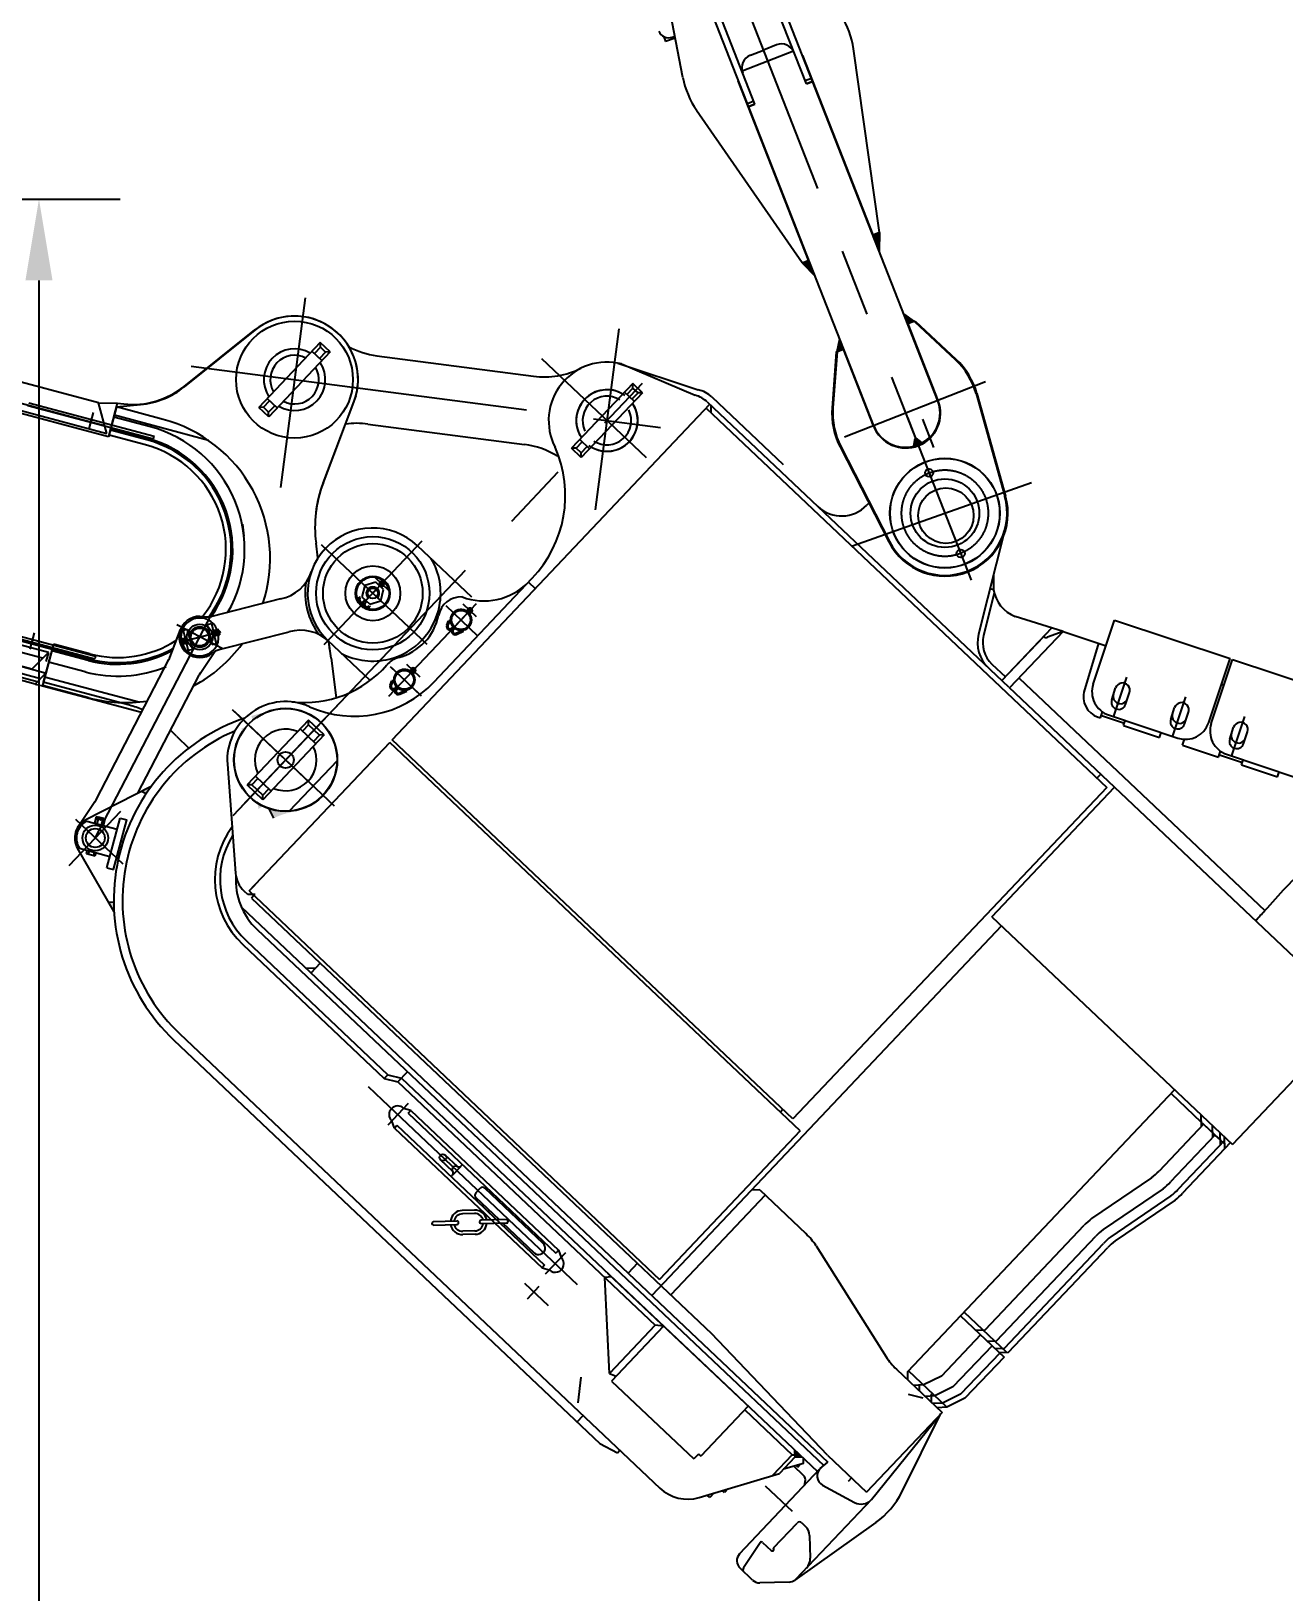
# Model space of a CAD drawing. Header units: millimetres. Extents: x 0 to 42000, y 0 to 29700.
# Drawn here: x 34408 to 39040, y 12681 to 18454 of the extents above; entities that cross this region are included whole.
import ezdxf

# ---------------------------------------------------------------- set-up
doc = ezdxf.new("R2010")
doc.units = ezdxf.units.MM
doc.header["$LTSCALE"] = 1000
doc.linetypes.add('G', pattern=[2, 1.25, -0.25, 0.25, -0.25])
for name, color, linetype in [('01', 7, 'Continuous'), ('02', 1, 'Continuous'), ('05', 142, 'G'), ('08', 1, 'Continuous')]:
    doc.layers.add(name, color=color, linetype=linetype)
doc.styles.get("Standard").update_dxf_attribs({"font": 'isocp', "width": 0.707, "bigfont": 'intecad.shx'})
doc.dimstyles.new('INTE', dxfattribs={"dimscale": 100, "dimtxt": 3.5, "dimasz": 3, "dimexe": 3, "dimexo": 0, "dimgap": 1, "dimtad": 1, "dimdec": 0, "dimdsep": 46, "dimtxsty": 'Standard', "dimcen": 0, "dimclrd": 1, "dimclre": 1, "dimclrt": 3, "dimaunit": 1, "dimadec": 0, "dimazin": 0, "dimtfac": 1, "dimtmove": 0, "dimatfit": 0, "dimfxl": 1, "dimarcsym": 0})

# ---------------------------------------------------------------- blocks, each defined once
blk = doc.blocks.new('WQR1')
at = {"layer": '01'}
h = blk.add_hatch(color=256, dxfattribs=at)
h.paths.add_polyline_path([(61175.5, 26651.6), (61174.1, 26648.6), (61383.1, 26649.9, -0.111904), (61499.7, 26624.2), (61500.9, 26626.9, 0.111904), (61383.1, 26652.9)])
h.paths.add_polyline_path([(61525.2, 26613.9, 0.025237), (61500.9, 26626.9), (61499.7, 26624.2, -0.025237), (61523.7, 26611.4), (61727.8, 26488.9), (61729.7, 26491.3)])
h.paths.add_polyline_path([(61729.7, 26491.3), (61727.8, 26488.9), (61842.4, 26420.1), (61843.7, 26422.8)])
h.paths.add_polyline_path([(61863.9, 26410.7), (61843.7, 26422.8), (61842.4, 26420.1), (61862.4, 26408.1, -0.384952), (61952.2, 26113), (61954.9, 26111.8, 0.384952)])
h.paths.add_polyline_path([(61667.6, 25994), (61645.6, 26001.7), (61644.4, 25999), (61666.6, 25991.2, 0.384952), (61954.9, 26111.8), (61952.2, 26113, -0.384952)])
h.paths.add_polyline_path([(61386.3, 26093.1), (61384.1, 26090.7), (61644.4, 25999), (61645.6, 26001.7)])
blk.add_hatch(color=256, dxfattribs=at).paths.add_polyline_path([(61175.8, 26208.9), (61043.4, 26370.7), (61042, 26367.7), (61173.4, 26207, 0.13753), (61294.1, 26122.4), (61384.1, 26090.7), (61386.3, 26093.1), (61295.1, 26125.2, -0.13753)])
at = {"layer": '02'}
h = blk.add_hatch(color=256, dxfattribs=at)
h.paths.add_polyline_path([(60397.4, 23902.9), (60411.4, 23894.8, -0.073002), (60426, 23948.4, 0.018857)])
h.paths.add_polyline_path([(60402.5, 23844.2), (60413.1, 23837.6, -0.029583), (60410.4, 23860, 0.006505)])
at = {"layer": '02', "linetype": 'Continuous'}
h = blk.add_hatch(color=1, dxfattribs=at)
h.paths.add_polyline_path([(60657.6, 23689.5, -0.02874), (60636.3, 23684.2), (60652.5, 23671.1, -0.015253)])
h.paths.add_polyline_path([(60747.8, 23743.6), (60744.8, 23746.2, -0.106429), (60680.4, 23698.2), (60717.1, 23684.8, -0.065586)])
at = {"layer": '02'}
h = blk.add_hatch(color=256, dxfattribs=at)
h.paths.add_polyline_path([(60294, 23421.3), (60312.3, 23426.1, -0.011743), (60307.4, 23459.2)])
h.paths.add_polyline_path([(60487.8, 23039.7), (60526.3, 23028.2, -0.011743), (60502.5, 23051.7)])
for points in [[(63723, 23311.9), (63742, 23292.9), (63758.5, 23309.4), (63756, 23311.9)], [(63756, 23311.9), (63758.5, 23309.4), (63761, 23311.9)]]:
    blk.add_hatch(color=256, dxfattribs=at).paths.add_polyline_path(points)
at = {"layer": '05'}
for points in [[(60854.6, 26798.8), (60843.4, 26774.8), (60901.3, 26747.6)], [(61126.5, 26641.6), (61162.8, 26624.6), (61174.1, 26648.6)], [(60724, 26521), (60735.3, 26544.9), (60793.2, 26517.7)], [(61018.5, 26411.8), (61054.7, 26394.7), (61043.4, 26370.7)]]:
    blk.add_hatch(color=256, dxfattribs=at).paths.add_polyline_path(points)
h = blk.add_hatch(color=256, dxfattribs=at)
h.paths.add_polyline_path([(61476.1, 26339.1), (61475.3, 26337.3), (61497.2, 26327), (61504, 26341.5)])
h.paths.add_polyline_path([(61475.3, 26337.3), (61474.4, 26335.5), (61490.4, 26312.5), (61497.2, 26327)])
for p, q in [((60711.3, 24731.8), (60711.3, 24731.6)), ((60716, 24734.6), (60716, 24731.9)), ((60720.7, 24731.8), (60720.7, 24731.6)), ((60689.3, 24661.4), (60685, 24659.6)), ((60691.5, 24643.3), (60685, 24659.6)), ((60695.9, 24645), (60689.3, 24661.4)), ((60711.3, 24656.2), (60711.3, 24648)), ((60716, 24655.9), (60716, 24648)), ((60720.7, 24656.2), (60720.7, 24648)), ((60736.1, 24645), (60746.9, 24671.7)), ((60740.5, 24643.3), (60751.2, 24670)), ((60746.9, 24671.7), (60751.2, 24670)), ((60406.5, 24579.3), (60406.5, 24579.1)), ((60411.2, 24582.1), (60411.2, 24579.4)), ((60415.9, 24579.3), (60415.9, 24579.1)), ((60388.8, 24498.2), (60384.4, 24496.5)), ((60386.7, 24490.8), (60384.4, 24496.5)), ((60391.1, 24492.5), (60388.8, 24498.2)), ((60406.5, 24503.9), (60406.5, 24495.5)), ((60415.9, 24503.9), (60415.9, 24495.5)), ((60431.3, 24492.5), (60433.6, 24498.2)), ((60433.6, 24498.2), (60438, 24496.5)), ((60435.7, 24490.8), (60438, 24496.5)), ((60711.3, 24426.8), (60711.3, 24426.6)), ((60716, 24429.6), (60716, 24426.9)), ((60720.7, 24426.8), (60720.7, 24426.6)), ((60736.1, 24340), (60746.9, 24366.7)), ((60740.5, 24338.3), (60751.2, 24365)), ((60751.2, 24365), (60746.9, 24366.7)), ((60689.3, 24356.4), (60685, 24354.6)), ((60691.5, 24338.3), (60685, 24354.6)), ((60695.9, 24340), (60689.3, 24356.4)), ((60711.3, 24351.2), (60711.3, 24343)), ((60716, 24350.9), (60716, 24343)), ((60720.7, 24351.2), (60720.7, 24343)), ((60178.2, 24291.6), (60037.8, 24070.2)), ((60284.6, 24224.1), (60144.1, 24002.7)), ((60192.9, 23283), (60032.1, 23844.6)), ((60288.6, 23406.3), (60153.2, 23879.3)), ((60304.6, 23295.3), (60326.5, 23307.2)), ((60395.2, 23128.3), (60304.6, 23295.3)), ((60417.1, 23140.2), (60326.5, 23307.2)), ((60222.3, 23201.8), (60325.1, 23257.5)), ((60242.3, 23242.2), (60243.3, 23240.5)), ((60249.6, 23239.3), (60258.9, 23244.4)), ((60259.9, 23251.7), (60260.9, 23250)), ((60271.9, 23110.4), (60374.6, 23166.1)), ((60395.2, 23128.3), (60417.1, 23140.2))]:
    blk.add_line(p, q)
for centre, radius in [((60716, 24693.9), 38), ((60716, 24693.9), 35.1), ((60411.2, 24541.4), 0), ((60716, 24388.9), 38), ((60716, 24388.9), 35.1), ((60057.7, 23984.1), 47.5), ((60288.3, 23178.4), 35.1)]:
    blk.add_circle(centre, radius)
for centre, radius, start, end in [((60716, 24741.9), 9, 313.8567, 226.1433), ((60706.3, 24731.8), 5, 360, 46.1433), ((60716, 24741.9), 4.3, 298.81138, 241.18862), ((60712, 24734.6), 4, 360, 61.18862), ((60720, 24734.6), 4, 118.81138, 180), ((60725.7, 24731.8), 5, 133.8567, 180), ((60411.2, 24589.4), 9, 313.8567, 226.1433), ((60703.3, 24648), 12.7, 201.89386, 360), ((60703.3, 24648), 8, 201.89386, 360), ((60728.7, 24648), 12.7, 180, 338.10614), ((60728.7, 24648), 8, 180, 338.10614), ((60401.5, 24579.3), 5, 360, 46.1433), ((60411.2, 24589.4), 4.3, 298.81138, 241.18862), ((60407.2, 24582.1), 4, 360, 61.18862), ((60415.2, 24582.1), 4, 118.81138, 180), ((60420.9, 24579.3), 5, 133.8567, 180), ((60398.5, 24495.5), 12.7, 201.89386, 360), ((60398.5, 24495.5), 8, 201.89386, 360), ((60423.9, 24495.5), 12.7, 180, 338.10614), ((60423.9, 24495.5), 8, 180, 338.10614), ((60053, 24378.7), 152.5, 325.17355, 25.23983), ((60716, 24436.9), 9, 313.8567, 226.1433), ((60706.3, 24426.8), 5, 360, 46.1433), ((60716, 24436.9), 4.3, 298.81138, 241.18862), ((60712, 24429.6), 4, 360, 61.18862), ((60720, 24429.6), 4, 118.81138, 180), ((60725.7, 24426.8), 5, 133.8567, 180), ((60703.3, 24343), 12.7, 201.89386, 360), ((60703.3, 24343), 8, 201.89386, 360), ((60728.7, 24343), 12.7, 180, 338.10614), ((60728.7, 24343), 8, 180, 338.10614), ((60416.7, 24148), 152.5, 89.99098, 150.05725), ((60057.7, 23984.1), 76.2, 123.56952, 351.66128), ((59973.6, 24110.9), 76, 303.56952, 327.6154), ((60208.3, 23962), 76, 147.6154, 171.66128), ((60288.3, 23178.4), 70, 160.50044, 256.45118)]:
    blk.add_arc(centre, radius, start, end)
at = {"layer": '01', "color": 7, "linetype": 'Continuous'}
for p, q in [((60854.6, 26798.8), (60318, 27225.6)), ((60280.2, 27012), (59955.5, 27164.7)), ((60101.1, 27041), (60078.9, 26993.9)), ((59932.1, 26715.3), (59581.5, 26967.1)), ((60193.4, 26827.4), (59868.7, 26980.1)), ((60056.8, 26946.9), (60078.9, 26993.9)), ((59812.2, 26801.4), (59794.9, 26767.8)), ((59777.8, 26776.7), (59794.9, 26767.8)), ((62888.6, 26549.5), (63296.4, 26739.7)), ((60724, 26521), (60052.9, 26662)), ((61174.1, 26648.6), (61126.5, 26641.6)), ((61175.5, 26651.6), (61162.8, 26624.6)), ((62471.7, 26355.1), (62879.5, 26545.3)), ((62985.2, 26318.7), (62879.5, 26545.3)), ((62994.2, 26322.9), (62888.6, 26549.5)), ((61043.4, 26370.7), (61018.5, 26411.8)), ((61042, 26367.7), (61054.7, 26394.7)), ((63132.4, 26350.9), (63112.9, 26392.6)), ((63113.8, 26279.4), (63358.6, 26393.5)), ((62577.3, 26128.5), (62471.7, 26355.1)), ((63083.4, 26328.1), (63064, 26369.8)), ((63181.2, 26288.8), (63308.1, 26347.9)), ((63308.1, 26347.9), (63299.6, 26366)), ((61944.6, 26323.5), (62142.4, 25971.2)), ((62875, 26230.9), (62855.5, 26272.6)), ((62923.9, 26253.7), (62904.5, 26295.4)), ((63099.6, 26250.7), (63089.7, 26272.1)), ((63095.4, 26259.8), (63177, 26297.8)), ((62486.8, 26251.8), (62572.4, 26082.5)), ((62972.8, 26191.6), (63099.6, 26250.7)), ((62032.5, 26166.9), (62068.4, 26129.7)), ((62362, 26193.6), (62195.6, 26112)), ((62362, 26193.6), (62334.8, 26138.3)), ((62362, 26193.6), (62362, 25905.9)), ((62666.5, 26133.7), (62647.1, 26175.4)), ((62715.5, 26156.5), (62696, 26198.2)), ((62696.9, 26085), (62941.7, 26199.1)), ((62057, 26123.3), (62068.4, 26129.7)), ((62079.7, 26121.7), (62159, 25980.5)), ((62323, 26130.9), (62323, 25905.9)), ((61514, 26044.9), (61514, 26033.9)), ((60823, 25930.9), (61186, 25930.9)), ((62254, 25924.9), (62323, 25924.9)), ((60484.3, 25782.7), (60767.9, 25914.8)), ((60496.5, 25790), (60773.7, 25893.2)), ((60836, 24196.9), (60836, 25905.9)), ((62896, 25245.9), (62896, 25905.9)), ((64122, 25905.9), (64122, 25245.9)), ((59818, 25190.1), (60290.6, 25533.2)), ((59967.8, 24983.7), (60440.4, 25326.8)), ((62896, 25245.9), (64122, 25245.9)), ((63960.3, 25245.9), (63992.3, 25213.9)), ((64018.9, 25245.9), (64050.9, 25213.9)), ((64058, 25245.9), (64090, 25213.9)), ((64080, 25245.9), (64112, 25213.9)), ((64090, 25235.9), (64090, 24987.9)), ((64112, 25245.9), (64112, 24987.9)), ((63827.3, 25226.9), (63979.3, 25226.9)), ((63947, 25226.9), (64099, 25226.9)), ((63992.3, 25226.9), (63992.3, 24987.9)), ((63992.3, 25226.9), (64037.9, 25226.9)), ((64050.9, 25226.9), (64050.9, 24987.9)), ((64050.9, 25226.9), (64077, 25226.9)), ((60801, 24458.1), (60801, 24986.7)), ((63989.6, 24950.8), (63932, 24689)), ((64048.2, 24950.8), (63990.6, 24689)), ((64087.3, 24950.8), (64029.7, 24689)), ((64109.3, 24950.8), (64051.7, 24689)), ((63929.3, 24118.9), (63929.3, 24651.9)), ((63987.9, 24118.9), (63987.9, 24651.9)), ((64027, 24118.9), (64027, 24651.9)), ((64049, 24118.9), (64049, 24651.9)), ((62876, 24196.9), (60836, 24196.9)), ((62926, 24183.9), (60836, 24183.9)), ((60836, 23426.9), (60836, 24183.9)), ((63827.3, 24112.9), (64043, 24112.9)), ((63904.3, 24093.9), (63929.3, 24118.9)), ((63962.9, 24093.9), (63987.9, 24118.9)), ((64002, 24093.9), (64027, 24118.9)), ((64024, 24093.9), (64049, 24118.9)), ((60151.4, 23887.5), (60135.2, 23982.8)), ((60741, 24000.4), (60741, 23743.5)), ((60029.3, 23852.6), (59987.2, 23955.1)), ((62968, 23921.9), (62946, 23899.9)), ((62968, 23921.9), (63202.8, 23921.9)), ((62996, 23921.9), (62996, 23413.9)), ((63261.9, 23915), (63731.6, 23794.9)), ((63790.8, 23787.9), (64023, 23787.9)), ((64023, 23787.9), (64023, 23381.9)), ((63885.7, 23750.8), (63934.2, 23777.8)), ((60455.7, 23712.1), (60754.4, 23440.5)), ((60680.4, 23698.2), (60717.1, 23684.8)), ((60836, 23426.9), (62926, 23426.9)), ((60861, 23413.9), (62536, 23413.9)), ((62536, 23413.9), (63202.8, 23413.9)), ((62826, 23413.9), (62826, 23363.9)), ((63824.8, 23381.9), (63202.8, 23413.9)), ((63824.8, 23381.9), (64023, 23381.9)), ((60857, 23363.9), (63843.1, 23363.9)), ((60955.8, 23343.9), (63840.9, 23343.9)), ((63839.1, 23327.4), (63843.1, 23363.9)), ((60194.7, 23274.7), (60212.7, 23169)), ((60955.8, 23285.9), (61676, 23285.9)), ((60955.8, 23266.9), (61676, 23266.9)), ((61721, 23311.9), (63839.1, 23311.9)), ((61721, 23292.9), (63031, 23292.9)), ((62790.6, 23311.9), (62774.3, 23292.9)), ((63031, 23046.3), (62774.3, 23292.9)), ((63056, 23311.9), (63031, 23292.9)), ((63487, 23292.9), (63729, 23292.9)), ((63723, 23311.9), (63742, 23292.9)), ((63729, 23292.9), (63729, 23187.4)), ((63761, 23311.9), (63742, 23292.9)), ((63781, 23298.9), (63742, 23232.5)), ((63742, 23292.9), (63742, 23209.9)), ((63810.3, 23266.4), (63761.9, 23266.4)), ((63775, 23273.9), (63766.3, 23273.9)), ((63781, 23298.9), (63768, 23311.9)), ((63775, 23273.9), (63775, 23288.7)), ((63887, 23288.6), (64017.3, 23323.5)), ((62096.8, 23216.4), (62034.5, 23216.4)), ((62105, 23227.8), (62105, 23234.4)), ((62105, 23182.6), (62105, 23225.3)), ((63587.5, 22942), (63742, 23209.9)), ((63839.1, 23241.6), (63831.9, 23253.9)), ((62096.8, 23191.4), (62034.5, 23191.4)), ((62105, 23173.4), (62105, 23180)), ((62362.8, 23198.3), (62296.9, 23132.4)), ((62372, 23189.1), (62306.1, 23123.2)), ((62252.8, 23142.5), (62221, 23110.6)), ((62261.9, 23133.5), (62230, 23101.6)), ((63873.1, 23141.4), (63736.5, 23141.4)), ((63915.3, 22995.2), (63915.3, 23122.2)), ((63928, 23134.9), (63945, 23134.9)), ((63981, 23120), (64040.1, 23060.8)), ((62172.3, 23007.8), (62233.1, 23068.7)), ((62181.5, 22998.6), (62242.3, 23059.5)), ((62307.1, 23088.2), (62275.3, 23056.3)), ((62316.2, 23079.2), (62284.3, 23047.3)), ((63031, 23046.3), (63056, 23056.9)), ((63475, 23056.9), (63487, 23056.9)), ((63642.5, 23037.3), (63642.5, 23018.9)), ((63056, 23031.9), (63475, 23031.9)), ((63616.5, 22992.3), (63616.5, 22968.9)), ((63872, 22982.5), (63915.3, 22982.5)), ((63865.8, 22975), (63885, 22866)), ((64043.8, 22942.8), (63967.6, 22866.6)), ((61014, 22866.9), (63457.6, 22866.9)), ((61014, 22834.9), (63183.1, 22834.9)), ((63183.1, 22834.9), (63254, 22853.9)), ((63940.7, 22855.5), (63877.2, 22855.5))]:
    blk.add_line(p, q, dxfattribs=at)
at = {"layer": '01'}
for p, q in [((61438.8, 26494.8), (59966.1, 27187.3)), ((60844, 26776.2), (60198.5, 27079.7)), ((60162.2, 27067.5), (60075.4, 26882.9)), ((60280, 27039.7), (60269.4, 27017.1)), ((60280.2, 27012), (60290.9, 27034.6)), ((60290.9, 27034.6), (60280.2, 27012)), ((61330.7, 26264.9), (59858, 26957.5)), ((60734.6, 26543.6), (60089.1, 26847.1)), ((59800.5, 26796.6), (59803.3, 26802.5)), ((60171.9, 26809.9), (60182.5, 26832.5)), ((60193.4, 26827.4), (60182.8, 26804.8)), ((60182.8, 26804.8), (60193.4, 26827.4)), ((61439.4, 26496.1), (61163.4, 26625.9)), ((61174.1, 26648.6), (61383.1, 26649.9)), ((61175.5, 26651.6), (61383.1, 26652.9)), ((61523.7, 26611.4), (61862.4, 26408.1)), ((61525.2, 26613.9), (61863.9, 26410.7)), ((62921.8, 26454.7), (62930.9, 26458.9)), ((61330.1, 26263.6), (61054.1, 26393.4)), ((61042, 26367.7), (61173.4, 26207)), ((61043.4, 26370.7), (61175.8, 26208.9)), ((61399.9, 26372.8), (61490.4, 26330.2)), ((61476.1, 26339.1), (61474.4, 26335.5)), ((61490.4, 26312.5), (61474.4, 26335.5)), ((61504, 26341.5), (61476.1, 26339.1)), ((63181.2, 26288.8), (63308.1, 26347.9)), ((63095.4, 26259.8), (63177, 26297.8)), ((63181.2, 26288.8), (63172.8, 26306.9)), ((62362, 26193.6), (62514, 26264.5)), ((62972.8, 26191.6), (62962.8, 26212.9)), ((62972.8, 26191.6), (63099.6, 26250.7)), ((62323, 25905.9), (62323, 26174.5)), ((62764.3, 26094.3), (62891.2, 26153.5)), ((62891.2, 26153.5), (62882.7, 26171.6)), ((61294.1, 26122.4), (61666.6, 25991.2)), ((61295.1, 26125.2), (61667.6, 25994)), ((62678.5, 26065.4), (62760.1, 26103.4)), ((62764.3, 26094.3), (62755.9, 26112.5)), ((62682.7, 26056.3), (62672.8, 26077.6)), ((62674.1, 26052.3), (62682.7, 26056.3)), ((62362.7, 25956.9), (63613, 25956.9)), ((60823, 25905.9), (62357, 25905.9)), ((60836, 25885.9), (62876, 25885.9)), ((60861, 25886.9), (60842, 25905.9)), ((62358.6, 25905.9), (64180, 25905.9)), ((62826, 25905.9), (62826, 25885.9)), ((62876, 25885.9), (62876, 24196.9)), ((60576, 25765.9), (60576, 25435.9)), ((60588, 25753.9), (60576, 25765.9)), ((60626, 25765.9), (60576, 25765.9)), ((60588, 25753.9), (60588, 25721.4)), ((60614, 25753.9), (60588, 25753.9)), ((60626, 25765.9), (60614, 25753.9)), ((60614, 25753.9), (60614, 25721.4)), ((60626, 25765.9), (60626, 25435.9)), ((60626, 25721.4), (60576, 25721.4)), ((60626, 25480.4), (60576, 25480.4)), ((60588, 25447.9), (60588, 25480.4)), ((60614, 25447.9), (60614, 25480.4)), ((60588, 25447.9), (60576, 25435.9)), ((60626, 25435.9), (60576, 25435.9)), ((60614, 25447.9), (60588, 25447.9)), ((60626, 25435.9), (60614, 25447.9)), ((62946, 25245.9), (62946, 23363.9)), ((63827.3, 23810.9), (63827.3, 25245.9)), ((59632.8, 25081.3), (59632.8, 24751.3)), ((59682.8, 25081.3), (59632.8, 25081.3)), ((59644.8, 25069.3), (59632.8, 25081.3)), ((59670.8, 25069.3), (59644.8, 25069.3)), ((59644.8, 25069.3), (59644.8, 25036.8)), ((59682.8, 25081.3), (59670.8, 25069.3)), ((59670.8, 25069.3), (59670.8, 25036.8)), ((59682.8, 25081.3), (59682.8, 24751.3)), ((59682.8, 25036.8), (59632.8, 25036.8)), ((60801, 24966.9), (60836, 24966.9)), ((59682.8, 24795.8), (59632.8, 24795.8)), ((59644.8, 24763.3), (59644.8, 24795.8)), ((59670.8, 24763.3), (59670.8, 24795.8)), ((60686.4, 24782.7), (60411.2, 24782.7)), ((59644.8, 24763.3), (59632.8, 24751.3)), ((59682.8, 24751.3), (59632.8, 24751.3)), ((59670.8, 24763.3), (59644.8, 24763.3)), ((59682.8, 24751.3), (59670.8, 24763.3)), ((60391.6, 24578.9), (60369.9, 24541.4)), ((60369.9, 24541.4), (60391.6, 24503.9)), ((60430.9, 24578.9), (60391.6, 24578.9)), ((60452.5, 24541.4), (60430.9, 24578.9)), ((60430.9, 24503.9), (60452.5, 24541.4)), ((60391.6, 24503.9), (60430.9, 24503.9)), ((60625.9, 24300.1), (60411.2, 24300.1)), ((60601, 24196.8), (60601, 24096.8)), ((62826, 24196.9), (62826, 24183.9)), ((62926, 24183.9), (62926, 23426.9)), ((63827.3, 24093.9), (64049, 24093.9)), ((63929.3, 24093.9), (63929.3, 23883.9)), ((63987.9, 24093.9), (63987.9, 23883.9)), ((64027, 24093.9), (64027, 23883.9)), ((64049, 24093.9), (64049, 23883.9)), ((60046, 24036.5), (60054.6, 24050)), ((60046, 24036.5), (60110.2, 23995.8)), ((60054.6, 24050), (60086.7, 24029.7)), ((60080.5, 24037.2), (60078.9, 24034.6)), ((60088.3, 24051), (60079.9, 24037.7)), ((60079.9, 24037.7), (60096.8, 24026.9)), ((60092.5, 24048.3), (60084.1, 24035)), ((60088.3, 24032.3), (60085.1, 24030.6)), ((60086.7, 24029.7), (60089.8, 24031.3)), ((60118.7, 24009.3), (60086.7, 24029.7)), ((60089.7, 24050.1), (60087.5, 24046.6)), ((60087.8, 24045.4), (60087.8, 24045.4)), ((60095.3, 24046.6), (60088.3, 24051)), ((60089, 24045.7), (60091.2, 24049.2)), ((60091.7, 24048.8), (60092.8, 24050.5)), ((60101, 24042.9), (60092.5, 24029.6)), ((60102.9, 24044.1), (60092.8, 24050.5)), ((60095.3, 24046.6), (60093.1, 24043.1)), ((60093.4, 24041.9), (60094.1, 24041.4)), ((60094.8, 24040.9), (60094.1, 24041.4)), ((60096.1, 24027.4), (60094.4, 24024.7)), ((60098.3, 24044.7), (60096, 24041.2)), ((60105.2, 24040.3), (60096.8, 24026.9)), ((60098.3, 24044.7), (60105.2, 24040.3)), ((60100.2, 24038.6), (60102.4, 24042.1)), ((60100.4, 24037.4), (60100.4, 24037.4)), ((60103.9, 24041.1), (60101.6, 24037.7)), ((60101.8, 24042.4), (60102.9, 24044.1)), ((60641, 24036.9), (60561, 24036.9)), ((60573, 24024.9), (60561, 24036.9)), ((60561, 24036.9), (60561, 23706.9)), ((60629, 24024.9), (60573, 24024.9)), ((60573, 24024.9), (60573, 23992.4)), ((60641, 24036.9), (60629, 24024.9)), ((60629, 24024.9), (60629, 23992.4)), ((60641, 24036.9), (60641, 23706.9)), ((60005.3, 23972.3), (59996.7, 23958.8)), ((60005.3, 23972.3), (60069.5, 23931.6)), ((60110.2, 23995.8), (60118.7, 24009.3)), ((60641, 23992.4), (60561, 23992.4)), ((59996.7, 23958.8), (60060.9, 23918.1)), ((60014.7, 23934.9), (60018.7, 23941.2)), ((60031.6, 23924.2), (60014.7, 23934.9)), ((60022.1, 23939.1), (60018.1, 23932.7)), ((60018.7, 23941.2), (60035.6, 23930.5)), ((60019.4, 23940.8), (60021, 23943.4)), ((60028.8, 23938.5), (60025.6, 23936.8)), ((60027.1, 23935.8), (60030.3, 23937.5)), ((60032.2, 23932.6), (60028.2, 23926.3)), ((60031.6, 23924.2), (60035.6, 23930.5)), ((60034.9, 23930.9), (60036.6, 23933.5)), ((60069.5, 23931.6), (60060.9, 23918.1)), ((63929.3, 23883.9), (63903.3, 23813.9)), ((63987.9, 23883.9), (63961.9, 23813.9)), ((64027, 23883.9), (64001, 23813.9)), ((64049, 23883.9), (64023, 23813.9)), ((64023, 23813.9), (63827.3, 23813.9)), ((63848.5, 23788.7), (63827.3, 23810.9)), ((63903.3, 23813.9), (63878.3, 23787.9)), ((63907.1, 23788.7), (63893.1, 23803.3)), ((63961.9, 23813.9), (63936.9, 23787.9)), ((63969, 23788.9), (63947, 23810.9)), ((64001, 23813.9), (63976, 23787.9)), ((64023, 23813.9), (63998, 23787.9)), ((60641, 23751.4), (60561, 23751.4)), ((60573, 23718.9), (60573, 23751.4)), ((60629, 23718.9), (60629, 23751.4)), ((64117.9, 23471.6), (64023, 23781.8)), ((64055, 23374.4), (64024.1, 23777.2)), ((60573, 23718.9), (60561, 23706.9)), ((60641, 23706.9), (60561, 23706.9)), ((60629, 23718.9), (60573, 23718.9)), ((60641, 23706.9), (60629, 23718.9)), ((60307.4, 23459.2), (60216.7, 23203.9)), ((60836, 23432.9), (60836, 23458.9)), ((60312.3, 23426.1), (60294, 23421.3)), ((60842, 23413.9), (60823, 23413.9)), ((60861, 23432.9), (60842, 23413.9)), ((60861, 23426.9), (60861, 23413.9)), ((61211, 23388.9), (61186, 23363.9)), ((61211, 23413.9), (61211, 23363.9)), ((63947, 23381.9), (63947, 23363.9)), ((61721, 23292.9), (61721, 23343.9)), ((63839.1, 22893.6), (63839.1, 23325.4)), ((64055, 23374.4), (64055, 22966.1)), ((61676, 23285.9), (61721, 23311.9)), ((61676, 23266.9), (61721, 23292.9)), ((61676, 23266.9), (61676, 23285.9)), ((62770.4, 23311.9), (63501, 23311.9)), ((63031, 23292.9), (63031, 23046.3)), ((63056, 23311.9), (63056, 23031.9)), ((63487, 23311.9), (63487, 23056.9)), ((63729, 23292.9), (63735.5, 23299.4)), ((64125.4, 23323.6), (64054.3, 22962.4)), ((60250.1, 23244.2), (60237.6, 23237.4)), ((60237.6, 23237.4), (60249.1, 23216.3)), ((60240.2, 23238.8), (60242.6, 23234.5)), ((60244.5, 23235.6), (60242.2, 23239.9)), ((60242.3, 23242.2), (60259.9, 23251.7)), ((60244.1, 23234.1), (60244.1, 23234.1)), ((60244.8, 23241.3), (60256.3, 23220.2)), ((60250.1, 23244.2), (60252.4, 23239.9)), ((60254, 23239.4), (60255, 23239.9)), ((60254.1, 23246.3), (60266.6, 23253.1)), ((60254.1, 23246.3), (60256.4, 23242)), ((60255.9, 23240.5), (60255, 23239.9)), ((60259.3, 23249.2), (60270.8, 23228.1)), ((60264.3, 23246.3), (60262, 23250.6)), ((60263.9, 23251.7), (60266.3, 23247.4)), ((60265.8, 23245.8), (60265.8, 23245.8)), ((60266.6, 23253.1), (60278, 23232)), ((61829, 23248.4), (61804, 23235.9)), ((61829, 23234.4), (61829, 23248.4)), ((61829, 23248.4), (62581, 23248.4)), ((61829, 23234.4), (62581, 23234.4)), ((62213, 23191.9), (62213, 23215.9)), ((62522, 23227.9), (62225, 23227.9)), ((62581, 23248.4), (62606, 23235.9)), ((62581, 23248.4), (62581, 23234.4)), ((61829, 23159.4), (61804, 23171.9)), ((61829, 23159.4), (61829, 23173.4)), ((61829, 23173.4), (62303.9, 23173.4)), ((61829, 23159.4), (62289.9, 23159.4)), ((62344.4, 23179.9), (62225, 23179.9)), ((62274.9, 23159.4), (62581, 23159.4)), ((62288.9, 23173.4), (62581, 23173.4)), ((62522, 23179.9), (62362.8, 23179.9)), ((62581, 23173.4), (62581, 23159.4)), ((62581, 23159.4), (62606, 23171.9)), ((60526.3, 23028.2), (60266.6, 23105.6)), ((60304.3, 23113.7), (60298.4, 23124.7)), ((60304.3, 23113.7), (60333.8, 23129.7)), ((60304.3, 23127.9), (60310.3, 23117)), ((60321.9, 23137.5), (60327.9, 23126.5)), ((60333.8, 23129.7), (60327.9, 23140.7)), ((60502.5, 23051.7), (60487.8, 23039.7)), ((63475, 23056.9), (63475, 23031.9)), ((63642.5, 23018.9), (63631.9, 23018.9)), ((63616.5, 22968.9), (63603, 22968.9)), ((63067.4, 22834.9), (63067.4, 22866.9)), ((63254, 22853.9), (63254, 22866.9))]:
    blk.add_line(p, q, dxfattribs=at)
at = {"layer": '01', "color": 7, "linetype": 'Continuous'}
for centre, radius in [((61744, 26210.9), 203), ((61744, 26210.9), 127), ((61744, 26210.9), 127), ((61599.2, 26279), 15), ((61752.8, 26206.8), 102.6), ((61888.8, 26142.8), 15), ((60601, 23871.9), 191), ((60601, 23871.9), 190), ((60601, 23871.9), 30), ((62034.5, 23203.9), 12.5)]:
    blk.add_circle(centre, radius, dxfattribs=at)
at = {"layer": '01'}
for centre, radius in [((61744, 26210.9), 202.5), ((61744, 26210.9), 127), ((60411.2, 24541.4), 209.5), ((60411.2, 24541.4), 184.2), ((60716, 24693.9), 38.5), ((60716, 24693.9), 38.5), ((60411.2, 24541.4), 101.5), ((60411.2, 24541.4), 63.5), ((60411.2, 24541.4), 60.3), ((60411.2, 24541.4), 19.2), ((60716, 24388.9), 38.5), ((60716, 24388.9), 38.5), ((60057.7, 23984.1), 38), ((60057.7, 23984.1), 33), ((60095.7, 24043.9), 1.6), ((60288.3, 23178.4), 47.6), ((60254, 23241.7), 2)]:
    blk.add_circle(centre, radius, dxfattribs=at)
at = {"layer": '01', "color": 7, "linetype": 'Continuous'}
for centre, radius, start, end in [((60118.8, 26975.2), 320, 51.50234, 75.3147), ((60146.3, 27019.7), 50, 64.81489, 154.81489), ((60102.1, 26925.6), 50, 154.81489, 244.81489), ((60118.8, 26975.2), 320, 234.31507, 258.12744), ((61385.6, 26381.7), 125, 341.23671, 64.81489), ((61384.8, 26379.9), 128.5, 334.81489, 64.81489), ((63088.4, 26381.2), 27, 25, 205), ((63098.6, 26359.5), 27, 205, 25), ((63107.9, 26339.5), 27, 205, 25), ((61384.8, 26379.9), 128.5, 244.81489, 334.81489), ((62880, 26284), 27, 25, 205), ((62890.1, 26262.3), 27, 205, 25), ((62903.6, 26280.7), 90, 295, 25), ((63075.8, 26361), 90, 205, 295), ((62671.5, 26186.8), 27, 25, 205), ((62899.4, 26242.3), 27, 205, 25), ((62681.7, 26165.1), 27, 205, 25), ((62691, 26145.1), 27, 205, 25), ((62147, 26229.4), 127, 231.72685, 292.50992), ((62323, 26143.9), 13, 270, 334.5998), ((62658.9, 26166.6), 90, 205, 295), ((61386, 26033.9), 128, 270, 360), ((62254, 26033.9), 109, 209.31909, 270), ((60823, 25828.9), 102, 90, 122.70113), ((62254, 26033.9), 128, 209.31909, 270), ((60600.6, 25600.6), 114, 97.89513, 252.55949), ((60600.6, 25600.6), 114, 277.89513, 72.55949), ((60111.5, 25780), 305, 305.97461, 339.86206), ((60600.6, 25600.6), 90, 101.35493, 249.09969), ((60600.6, 25600.6), 90, 281.35493, 69.09969), ((60619.6, 25080), 305, 101.44534, 125.97461), ((59638.8, 25436.9), 305, 285.42235, 305.97461), ((59657.8, 24916.3), 114, 102.66782, 257.33218), ((59657.8, 24916.3), 90, 106.12762, 253.87238), ((59657.8, 24916.3), 114, 282.66782, 77.33218), ((59657.8, 24916.3), 90, 286.12762, 73.87238), ((60147, 24736.9), 305, 125.97461, 141.56953), ((63738.3, 24987.9), 254, 351.60127, 360), ((63796.9, 24987.9), 254, 351.60127, 360), ((63836, 24987.9), 254, 351.60127, 360), ((63858, 24987.9), 254, 351.60127, 360), ((63858, 24987.9), 254, 351.60127, 360), ((60716, 24693.9), 38.5, 97.03113, 262.98796), ((60716, 24693.9), 38.5, 277.01204, 82.96887), ((60411.2, 24541.4), 251, 327.35669, 32.64331), ((64183.3, 24651.9), 254, 171.60127, 180), ((64241.9, 24651.9), 254, 171.60127, 180), ((64281, 24651.9), 254, 171.60127, 180), ((64303, 24651.9), 254, 171.60127, 180), ((64303, 24651.9), 254, 171.60127, 180), ((60396, 24458.1), 405, 289.27562, 360), ((60716, 24388.9), 38.5, 97.03113, 321.52977), ((60716, 24388.9), 38.5, 324.46921, 82.96887), ((60601, 23871.9), 216, 109.27562, 227.71421), ((63202.8, 23666.9), 255, 76.59015, 90), ((59958.9, 23823.7), 76.2, 15.97239, 22.33043), ((60226.5, 23900.3), 76.2, 189.61434, 195.97239), ((63790.8, 24042.9), 255, 256.59015, 270), ((60955.8, 23597.9), 331, 187.29977, 270), ((60955.8, 23597.9), 312, 191.58999, 270), ((60955.8, 23597.9), 254, 219.91613, 270), ((63877.2, 23325.4), 38.1, 172.66796, 285), ((64004.2, 23372.5), 50.8, 285, 360), ((60119.6, 23262), 76.2, 9.61434, 15.97239), ((60119.6, 23262), 76.2, 9.61434, 15.97239), ((62098.5, 23203.9), 12.5, 102.97288, 257.02712), ((62093, 23227.8), 12, 282.97288, 360), ((62093, 23180), 12, 360, 77.02712), ((62284.5, 23110.8), 44.8, 53.37385, 135), ((62367.4, 23193.7), 6.5, 315, 135), ((62252.6, 23079), 44.8, 135, 216.62615), ((62252.6, 23079), 32, 135, 213.23582), ((62284.5, 23110.8), 32, 56.76418, 135), ((62301.5, 23127.8), 6.5, 135, 315), ((62284.5, 23110.8), 32, 315, 33.32466), ((62284.5, 23110.8), 44.8, 315, 36.68895), ((63928, 23122.2), 12.7, 90, 180), ((63945, 23084.1), 50.8, 45, 90), ((62252.6, 23079), 44.8, 233.31105, 315), ((62237.7, 23064.1), 6.5, 315, 135), ((62252.6, 23079), 32, 236.67534, 315), ((64004.2, 23024.9), 50.8, 360, 45), ((62176.9, 23003.2), 6.5, 135, 315), ((63872, 22976.1), 6.35, 90, 190), ((63915.3, 22988.8), 6.35, 270, 90), ((63457.6, 23016.9), 150, 270, 330.02579), ((64016.9, 22969.8), 38.1, 315, 348.85327), ((64016.9, 22969.8), 38.1, 315, 348.85327), ((63877.2, 22893.6), 38.1, 180, 270), ((63877.2, 22893.6), 38.1, 180, 270), ((63897.5, 22868.2), 12.7, 190, 270), ((63940.7, 22893.6), 38.1, 270, 315), ((63940.7, 22893.6), 38.1, 270, 315)]:
    blk.add_arc(centre, radius, start, end, dxfattribs=at)
at = {"layer": '01'}
for centre, radius, start, end in [((59766.1, 26812.8), 38, 244.81489, 334.81489), ((59837.7, 26786.4), 38, 148.32279, 154.81489), ((61384.8, 26379.9), 273, 59.0322, 90.35524), ((61384.8, 26379.9), 270, 59.0322, 90.35524), ((61744, 26210.9), 230, 334.81489, 59.0322), ((61744, 26210.9), 233, 334.81489, 59.0322), ((61383.9, 26378), 125, 244.81489, 328.39307), ((61384.8, 26379.9), 273, 219.27454, 250.59758), ((61384.8, 26379.9), 270, 219.27454, 250.59758), ((61744, 26210.9), 233, 250.59758, 334.81489), ((61744, 26210.9), 230, 250.59758, 334.81489), ((62640.3, 26124.8), 80, 206.82691, 295), ((60823, 25803.9), 102, 90, 118.93688), ((60601, 25600.9), 216, 118.93688, 250.72438), ((60601, 25600.9), 114, 102.66782, 257.33218), ((60601, 25600.9), 114, 282.66782, 77.33218), ((60358.9, 24989.2), 442.1, 359.6761, 67.27245), ((60570.5, 24970.6), 230.6, 292.97867, 358.6095), ((60411.2, 24541.4), 241.3, 90, 270), ((60411.2, 24541.4), 251, 32.64331, 74.01932), ((60716, 24693.9), 85, 130.7728, 211.97262), ((60471.7, 24541.4), 203, 328.02738, 31.97262), ((60716, 24388.9), 85, 148.02738, 182.53201), ((60411.4, 24541.8), 251, 214.21362, 261.01718), ((60226.5, 24367.3), 405, 307.09184, 2.53201), ((60411.2, 24541.4), 251, 285.98068, 327.35669), ((60057.7, 23984.1), 70, 65.84102, 49.38979), ((60088.2, 24046.2), 0.875, 147.6154, 237.6154), ((60088.2, 24046.2), 0.875, 237.6154, 327.6154), ((60093.8, 24042.6), 0.875, 147.6154, 237.51546), ((60095.3, 24041.7), 0.875, 237.71534, 327.6148), ((60100.9, 24038.1), 0.875, 147.6154, 237.6154), ((60100.9, 24038.1), 0.875, 237.6154, 327.6154), ((60601, 23871.9), 114, 110.54098, 249.45902), ((60601, 23871.9), 114, 290.54098, 69.45902), ((61014, 23546.9), 712, 152.02656, 270), ((61014, 23546.9), 680, 156.31033, 270), ((64012.3, 23776.1), 11.9, 5.36537, 25.43406), ((60823, 23515.9), 102, 227.71421, 270), ((63826.4, 23382.5), 304.8, 348.85327, 16.99913), ((63826.4, 23382.5), 304.8, 348.85327, 16.99913), ((63810.3, 23241.4), 25, 30, 90), ((60243.6, 23235), 1.13, 208.47581, 298.47581), ((60243.6, 23235), 1.13, 298.47581, 28.47581), ((60253.4, 23240.4), 1.13, 208.4762, 298.37846), ((60255.4, 23241.5), 1.13, 298.57316, 28.47581), ((60265.3, 23246.8), 1.13, 208.47581, 298.47581), ((60265.3, 23246.8), 1.13, 298.47581, 28.47581), ((61804, 23203.9), 32, 90, 270), ((62225, 23215.9), 12, 90, 180), ((62522, 23203.9), 24, 270, 90), ((62606, 23203.9), 32, 270, 90), ((60288.3, 23178.4), 76, 160.43817, 253.40344), ((62225, 23191.9), 12, 180, 270)]:
    blk.add_arc(centre, radius, start, end, dxfattribs=at)
at = {"layer": '02'}
for p, q in [((60093.8, 24049.9), (60092.7, 24048.2)), ((60101.9, 24044.7), (60100.8, 24043.1)), ((60245.1, 23241.4), (60244.1, 23243.2)), ((60259.1, 23249), (60258.2, 23250.8))]:
    blk.add_line(p, q, dxfattribs=at)
blk.add_arc((60411.2, 24541.4), 24, 357.6096, 272.38815, dxfattribs=at)
at = {"layer": '02', "color": 1, "linetype": 'Continuous'}
blk.add_spline([(63614.4, 25905.9), (63614.4, 25956.9), (63623, 26190.3), (63693.7, 26374.5), (63740.9, 26569.4), (63769.3, 26730.6)], degree=3, dxfattribs=at)
at = {"layer": '05', "color": 4, "linetype": 'G'}
for p, q in [((59445.1, 27292), (61985.4, 26097.4)), ((61519.7, 26666.8), (61281.3, 26159.7)), ((61578.5, 25887.9), (61898.8, 26513)), ((63131.1, 26289.8), (63067.1, 26427.1)), ((62922.6, 26192.6), (62858.6, 26329.9)), ((62714.2, 26095.4), (62650.2, 26232.7)), ((60399.6, 25877.6), (60796.7, 25330.6)), ((59346.2, 24690), (60863.3, 25791.3)), ((60601, 23588.9), (60601, 25791.4)), ((60267, 25600.9), (60799.7, 25600.9)), ((59478.6, 25163.2), (59894.5, 24590.2)), ((60716, 24775.9), (60716, 24622.4)), ((60716, 24306.2), (60716, 24759.7)), ((60638.1, 24693.9), (60800.6, 24693.9)), ((60638.1, 24693.9), (60800.6, 24693.9)), ((60377.2, 24589.4), (60445.2, 24589.4)), ((60682, 24436.9), (60750, 24436.9)), ((60791.6, 24388.9), (60645.3, 24388.9)), ((60652, 24388.9), (60802.1, 24388.9)), ((60652, 24388.9), (60802.1, 24388.9)), ((60601, 23637.2), (60601, 24163.2)), ((60601, 23673.2), (60601, 24083.6)), ((60329.5, 23871.9), (60747.9, 23871.9)), ((60340.8, 23871.9), (60848.3, 23871.9)), ((60351.4, 23871.9), (60759.6, 23871.9)), ((60288.3, 23038.4), (60288.3, 23315.8)), ((61804, 23259.8), (61804, 23150.6)), ((62606, 23259.8), (62606, 23150.6)), ((60187.8, 23178.4), (60427.8, 23178.4)), ((61653, 23203.9), (61724.4, 23203.9)), ((61724.4, 23203.9), (62717.6, 23203.9)), ((62621, 23038.6), (62621, 23102.7)), ((62573.3, 23073.9), (62693.7, 23073.9)), ((63021.4, 22888.7), (62964.4, 22964.9))]:
    blk.add_line(p, q, dxfattribs=at)
at = {"layer": '05'}
for p, q in [((60854.6, 26798.8), (60843.4, 26774.8)), ((60854.6, 26798.8), (60901.3, 26747.6)), ((60724, 26521), (60735.3, 26544.9)), ((60724, 26521), (60793.2, 26517.7)), ((61547.4, 26359), (61445.2, 26407.1)), ((61490.4, 26312.5), (61504, 26341.5)), ((60411.2, 24280.1), (60411.2, 24807.7)), ((60750, 24741.9), (60682, 24741.9)), ((60716, 24734.6), (60716, 24753.6)), ((60687.2, 24541.4), (60149.9, 24541.4)), ((60365.9, 24541.4), (60457.5, 24541.4)), ((60411.2, 24585.5), (60411.2, 24500.3)), ((60288.4, 23178.2), (60031.3, 24076.6)), ((60021.5, 23927), (60100.5, 24051.6)), ((60099, 24041.9), (60092.3, 24046.1)), ((60150.2, 24010.5), (59965.2, 23957.6))]:
    blk.add_line(p, q, dxfattribs=at)
at = {"layer": '05', "color": 4, "linetype": 'G'}
blk.add_circle((61744, 26210.9), 160, dxfattribs=at)
blk = doc.blocks.new('2')
for p, q in [((56690.7, 27014.7), (56890.3, 27284.1)), ((56889.6, 27283.2), (56692, 27013.9)), ((57314.1, 27144.3), (57279.4, 26800.1)), ((57279.6, 26801.8), (57312.8, 27119.8)), ((56469.1, 26877.3), (56552.8, 26908.6)), ((56400.2, 26875.3), (52415.6, 26875.3)), ((56459.1, 26773.3), (56400.2, 26875.3)), ((56469.1, 26891.3), (56492.3, 26894.9)), ((56469.1, 26769.3), (56469.1, 26891.3)), ((56647.1, 26877.3), (56469.1, 26877.3)), ((56469.1, 26877.3), (56469.1, 26763.3)), ((52460.6, 26799.8), (56443.8, 26799.8)), ((56151.1, 26808.3), (56631.1, 26808.3)), ((56151.1, 26798.3), (56631.1, 26798.3)), ((56829, 26845.3), (56469.1, 26845.3)), ((56631.1, 26798.3), (56631.1, 26808.3)), ((56469.1, 26763.3), (52520.6, 26763.3)), ((52522.1, 26773.3), (56459.1, 26773.3)), ((56469.1, 26763.3), (54717.1, 26763.3)), ((56609.1, 26769.3), (56469.1, 26769.3)), ((57332.4, 26529.3), (57311.4, 26580.6)), ((57332.4, 26529.3), (57311.4, 26580.6)), ((57463.1, 26211.3), (57450.9, 26241)), ((57474.7, 26182.9), (57450.9, 26241)), ((57474.8, 26182.9), (57531, 26046.7)), ((56459.1, 25935.3), (51468.1, 25935.3)), ((56469.1, 25951.3), (51872.1, 25951.3)), ((54717.1, 25950.3), (56469.1, 25950.3)), ((56151.1, 25966.3), (56631.1, 25966.3)), ((56151.1, 25956.3), (56631.1, 25956.3)), ((56459.1, 25935.3), (56415.2, 25859.3)), ((56609.1, 25969.3), (56469.1, 25969.3)), ((56469.1, 25969.3), (56469.1, 25823.3)), ((56469.1, 25950.3), (56469.1, 25810.3)), ((56631.1, 25966.3), (56631.1, 25956.3)), ((56443.8, 25908.7), (51852.1, 25908.7)), ((56415.2, 25859.3), (51346.9, 25859.3)), ((54367.1, 25859.3), (56467.1, 25859.3)), ((54378.1, 25834.3), (56456.1, 25834.3)), ((56447.5, 25819.3), (54386.7, 25819.3)), ((56441.7, 25809.3), (54392.5, 25809.3)), ((56467.1, 25853.3), (56441.7, 25809.3)), ((56467.1, 25859.3), (56469.1, 25859.3)), ((56467.1, 25853.3), (56467.1, 25859.3)), ((56467.1, 25859.3), (56467.1, 25853.3)), ((56829, 25843.3), (56469.1, 25843.3)), ((56647.1, 25811.3), (56469.1, 25811.3)), ((56469.1, 25810.3), (56848.7, 25810.3)), ((56970.1, 25772.3), (56969.4, 25772.7)), ((56996.7, 25756.9), (56969.4, 25772.7)), ((56996.8, 25757.3), (57051.8, 25726.8))]:
    blk.add_line(p, q)
at = {"ltscale": 2}
for p, q in [((56609.1, 26838.3), (56469.1, 26838.3)), ((56469.1, 26788.3), (56469.1, 26838.3)), ((56609.1, 26794.3), (56469.1, 26794.3)), ((56609.1, 26788.3), (56469.1, 26788.3)), ((56609.1, 25950.3), (56469.1, 25950.3)), ((56469.1, 25950.3), (56469.1, 25900.3)), ((56609.1, 25944.3), (56469.1, 25944.3)), ((56609.1, 25900.3), (56469.1, 25900.3))]:
    blk.add_line(p, q, dxfattribs=at)
for centre, radius, start, end in [((57079.1, 27144.3), 235, 0, 143.7423), ((57079.1, 27144.3), 235, 354.0319, 143.47024), ((56445.6, 27196.3), 305, 278.81178, 323.47024), ((56446.1, 27194.3), 305, 290.48709, 323.7423), ((57734.1, 26754.3), 457, 174.0319, 202.33206), ((57734.1, 26754.3), 457, 174.2434, 202.33206), ((56609.1, 26369.3), 400, 336.53001, 90), ((56609.1, 26369.3), 400, 270, 317.7065), ((56799.1, 25518.3), 305, 80.2793, 90)]:
    blk.add_arc(centre, radius, start, end)
at = {"ltscale": 1.5}
for start, end in [(356.76925, 90), (312.85937, 338.64301), (270, 293.38449)]:
    blk.add_arc((56647.1, 26344.3), 533, start, end, dxfattribs=at)
at = {"ltscale": 2}
for radius, start, end in [(469, 345.17389, 90), (425, 339.14564, 90), (419, 338.15954, 90), (419, 270, 314.28198), (425, 270, 313.31153), (469, 270, 307.36713)]:
    blk.add_arc((56609.1, 26369.3), radius, start, end, dxfattribs=at)
at = {"layer": '01'}
for p, q in [((56400.2, 26875.3), (56469.1, 26891.3)), ((56441.7, 25809.3), (56469.1, 25810.3))]:
    blk.add_line(p, q, dxfattribs=at)
at = {"layer": '01', "color": 7, "linetype": 'Continuous', "ltscale": 1.5}
for p, q in [((56469.1, 26877.3), (56469.1, 26763.3)), ((56469.1, 25951.3), (56469.1, 25811.3))]:
    blk.add_line(p, q, dxfattribs=at)
at = {"layer": '01', "color": 7, "linetype": 'Continuous'}
for p, q in [((57030.4, 26578), (57046.4, 26536.7)), ((56799.1, 25823.3), (56469.1, 25823.3))]:
    blk.add_line(p, q, dxfattribs=at)
at = {"layer": '01'}
blk.add_circle((57079.1, 27144.3), 216, dxfattribs=at)
at = {"layer": '02', "color": 1, "linetype": 'Continuous'}
blk.add_line((56459.1, 25935.3), (56459.1, 25900.2), dxfattribs=at)
at = {"layer": '05', "color": 4, "linetype": 'G'}
for p, q in [((56391.1, 26835.6), (56391.1, 26772.8)), ((56391.1, 25928.9), (56391.1, 25991.7))]:
    blk.add_line(p, q, dxfattribs=at)
blk = doc.blocks.new('*D133')
at = {"layer": '08', "color": 1, "lineweight": -2}
for p, q in [((20303.3, 17832.5), (34736.3, 17832.5)), ((34436.3, 17532.5), (34436.3, 8587.8)), ((21018.6, 8287.8), (34736.3, 8287.8))]:
    blk.add_line(p, q, dxfattribs=at)
at = {"layer": '08', "color": 1}
for points in [[(34386.3, 17532.5), (34486.3, 17532.5), (34436.3, 17832.5)], [(34386.3, 8587.8), (34486.3, 8587.8), (34436.3, 8287.8)]]:
    blk.add_solid(points, dxfattribs=at)
at = {"layer": 'DEFPOINTS', "color": 0}
for p in [(20303.3, 17832.5), (21018.6, 8287.8), (34436.3, 8287.8)]:
    blk.add_point(p, dxfattribs=at)
at = {"layer": '08', "color": 3, "insert": (34161.3, 12744.8), "char_height": 350, "attachment_point": 5, "rotation": 90}
blk.add_mtext('U', dxfattribs=at)
blk = doc.blocks.new('*D141')
at = {"layer": '08', "color": 1, "lineweight": -2}
for p, q in [((39610.1, 24487.8), (32727.1, 24487.8)), ((33027.1, 8587.8), (33027.1, 24187.8)), ((33891, 8287.8), (32727.1, 8287.8))]:
    blk.add_line(p, q, dxfattribs=at)
at = {"layer": '08', "color": 1}
for points in [[(32977.1, 24187.8), (33077.1, 24187.8), (33027.1, 24487.8)], [(32977.1, 8587.8), (33077.1, 8587.8), (33027.1, 8287.8)]]:
    blk.add_solid(points, dxfattribs=at)
at = {"layer": 'DEFPOINTS', "color": 0}
for p in [(33027.1, 24487.8), (39610.1, 24487.8), (33891, 8287.8)]:
    blk.add_point(p, dxfattribs=at)
at = {"layer": '08', "color": 3, "insert": (32752.1, 19460.9), "char_height": 350, "attachment_point": 5, "rotation": 90}
blk.add_mtext('C', dxfattribs=at)

msp = doc.modelspace()

# ---------------------------------------------------------------- block references
for name, p, rotation in [('2', (-26759.3, 5616.8), 345.0941707852485), ('WQR1', (-25072.6, 40081.9), 316.5714029752307)]:
    msp.add_blockref(name, p, dxfattribs=dict(rotation=rotation))

# ---------------------------------------------------------------- dimensions: what is measured, and where the dimension line sits
at = {"layer": '08'}
for base, p1, p2, text, picture, middle in [((33027.1, 24487.8), (33891, 8287.8), (39610.1, 24487.8), 'C', '*D141', (33027.1, 19460.9)), ((34436.3, 8287.8), (20303.3, 17832.5), (21018.6, 8287.8), 'U', '*D133', (34436.3, 12744.8))]:
    dim = msp.add_linear_dim(base=base, p1=p1, p2=p2, angle=90, text=text, dimstyle='INTE', override={"dimgap": 1, "dimdec": 0, "dimzin": 8, "dimpost": '<>', "dimtol": 0, "dimlim": 0, "dimtp": 0, "dimtm": 0, "dimtfac": 0.7}, dxfattribs=at)
    dim.commit()
    dim.dimension.update_dxf_attribs({"geometry": picture, "text_midpoint": middle, "dimtype": 160})

doc.saveas('drawing.dxf')
